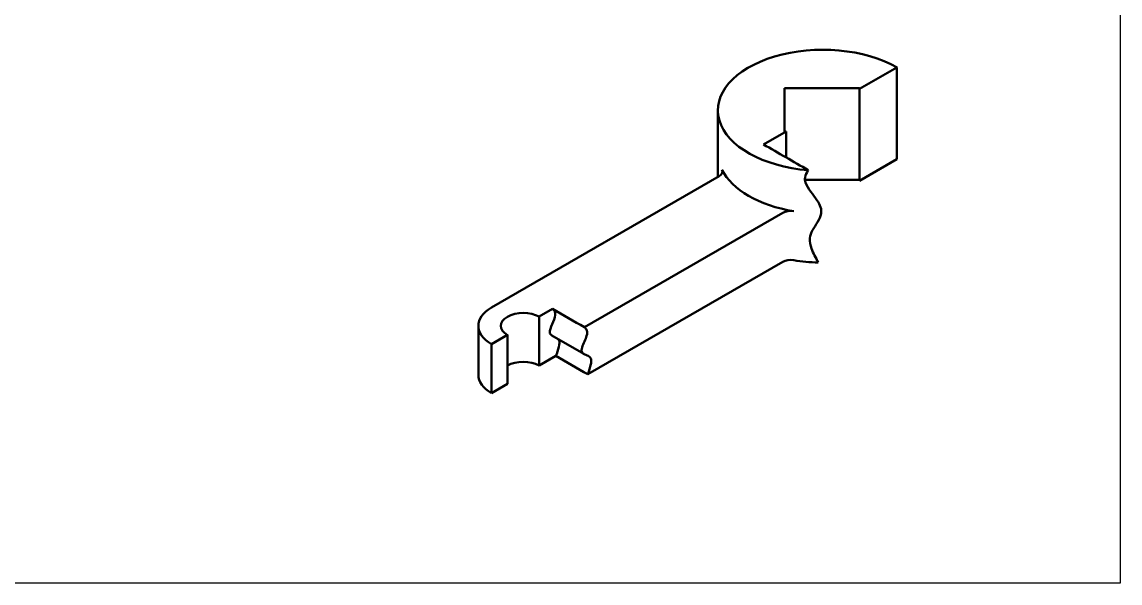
# Model space of a CAD drawing. Header units: millimetres. Extents: x -334 to 3025, y 133 to 867.
# Drawn here: x 816.1 to 962.6, y 189.8 to 264.7 of the extents above; entities that cross this region are included whole.
import ezdxf

# ---------------------------------------------------------------- set-up
doc = ezdxf.new("R2010")
doc.units = ezdxf.units.MM
doc.header["$LTSCALE"] = 0.8
for name, color, linetype, lineweight in [('答案剖面线', 1, 'Continuous', 25), ('答案粗实线', 1, 'Continuous', 50), ('答案细实线', 1, 'Continuous', 25)]:
    doc.layers.add(name, color=color, linetype=linetype, lineweight=lineweight)
pattern_1 = [(360, (625.6847, -377.2579), (3e-14, 1), [])]

msp = doc.modelspace()

# ---------------------------------------------------------------- hatches: boundary and pattern name
at = {"layer": '答案剖面线', "extrusion": (0.707107, -0.408248, 0.57735)}
h = msp.add_hatch(dxfattribs=at)
h.set_pattern_fill('_USER', color=256, angle=45, style=0, pattern_type=0)
h.set_pattern_definition(pattern_1)
h.paths.add_polyline_path([(679.78, -431.35), (690.38, -420.74), (685.39, -415.75), (674.78, -426.35)])
h = msp.add_hatch(dxfattribs=at)
h.set_pattern_fill('_USER', color=256, angle=45, style=0, pattern_type=0)
h.set_pattern_definition(pattern_1)
edge = h.paths.add_edge_path()
edge.add_spline(control_points=[(634.28, -385.85), (634.28, -385.85), (635.11, -385.58), (636.11, -385.29), (636.36, -384.53), (636.37, -384.48)], knot_values=[7.405104, 7.405104, 7.405104, 7.405104, 7.406313, 9.798352, 9.946985, 9.946985, 9.946985, 9.946985], degree=3, periodic=0)
edge.add_spline(control_points=[(634.28, -385.85), (634.73, -385.7), (635.18, -385.56), (635.54, -385.37)], knot_values=[6.418981, 6.418981, 6.418981, 6.418981, 7.649876, 7.649876, 7.649876, 7.649876], degree=3, periodic=0)
edge.add_spline(control_points=[(634.28, -385.85), (634.28, -385.85), (635.11, -385.58), (636.11, -385.29), (636.36, -384.53), (636.37, -384.48)], knot_values=[7.405104, 7.405104, 7.405104, 7.405104, 7.406313, 9.798352, 9.946985, 9.946985, 9.946985, 9.946985], degree=3, periodic=0)
edge.add_spline(control_points=[(634.28, -385.85), (634.73, -385.7), (635.18, -385.56), (635.54, -385.37)], knot_values=[6.418981, 6.418981, 6.418981, 6.418981, 7.649876, 7.649876, 7.649876, 7.649876], degree=3, periodic=0)
edge.add_spline(control_points=[(634.28, -385.85), (634.28, -385.85), (635.11, -385.58), (636.11, -385.29), (636.36, -384.53), (636.37, -384.48)], knot_values=[7.405104, 7.405104, 7.405104, 7.405104, 7.406313, 9.798352, 9.946985, 9.946985, 9.946985, 9.946985], degree=3, periodic=0)
edge.add_spline(control_points=[(635.54, -385.37), (635.58, -385.36), (635.61, -385.34), (635.65, -385.32)], knot_values=[6.302552, 6.302552, 6.302552, 6.302552, 6.418981, 6.418981, 6.418981, 6.418981], degree=3, periodic=0)
edge.add_spline(control_points=[(634.28, -385.85), (634.28, -385.85), (635.11, -385.58), (636.11, -385.29), (636.36, -384.53), (636.37, -384.48)], knot_values=[7.405104, 7.405104, 7.405104, 7.405104, 7.406313, 9.798352, 9.946985, 9.946985, 9.946985, 9.946985], degree=3, periodic=0)
edge.add_spline(control_points=[(635.65, -385.32), (635.65, -385.32), (635.65, -385.32), (635.81, -385.23), (635.96, -385.12), (636.1, -384.98), (636.1, -384.98), (636.1, -384.97)], knot_values=[5.730951, 5.730951, 5.730951, 5.730951, 5.731025, 5.731025, 6.289833, 6.289833, 6.302552, 6.302552, 6.302552, 6.302552], degree=3, periodic=0)
edge.add_spline(control_points=[(634.28, -385.85), (634.28, -385.85), (635.11, -385.58), (636.11, -385.29), (636.36, -384.53), (636.37, -384.48)], knot_values=[7.405104, 7.405104, 7.405104, 7.405104, 7.406313, 9.798352, 9.946985, 9.946985, 9.946985, 9.946985], degree=3, periodic=0)
edge.add_spline(control_points=[(635.65, -385.32), (635.65, -385.32), (635.65, -385.32), (635.81, -385.23), (635.96, -385.12), (636.1, -384.98), (636.1, -384.98), (636.1, -384.97)], knot_values=[5.730951, 5.730951, 5.730951, 5.730951, 5.731025, 5.731025, 6.289833, 6.289833, 6.302552, 6.302552, 6.302552, 6.302552], degree=3, periodic=0)
edge.add_spline(control_points=[(634.28, -385.85), (634.28, -385.85), (635.11, -385.58), (636.11, -385.29), (636.36, -384.53), (636.37, -384.48)], knot_values=[7.405104, 7.405104, 7.405104, 7.405104, 7.406313, 9.798352, 9.946985, 9.946985, 9.946985, 9.946985], degree=3, periodic=0)
edge.add_spline(control_points=[(635.65, -385.32), (635.65, -385.32), (635.65, -385.32), (635.81, -385.23), (635.96, -385.12), (636.1, -384.98), (636.1, -384.98), (636.1, -384.97)], knot_values=[5.730951, 5.730951, 5.730951, 5.730951, 5.731025, 5.731025, 6.289833, 6.289833, 6.302552, 6.302552, 6.302552, 6.302552], degree=3, periodic=0)
edge.add_spline(control_points=[(634.28, -385.85), (634.28, -385.85), (635.11, -385.58), (636.11, -385.29), (636.36, -384.53), (636.37, -384.48)], knot_values=[7.405104, 7.405104, 7.405104, 7.405104, 7.406313, 9.798352, 9.946985, 9.946985, 9.946985, 9.946985], degree=3, periodic=0)
edge.add_spline(control_points=[(635.65, -385.32), (635.65, -385.32), (635.65, -385.32), (635.81, -385.23), (635.96, -385.12), (636.1, -384.98), (636.1, -384.98), (636.1, -384.97)], knot_values=[5.730951, 5.730951, 5.730951, 5.730951, 5.731025, 5.731025, 6.289833, 6.289833, 6.302552, 6.302552, 6.302552, 6.302552], degree=3, periodic=0)
edge.add_spline(control_points=[(634.28, -385.85), (634.28, -385.85), (635.11, -385.58), (636.11, -385.29), (636.36, -384.53), (636.37, -384.48)], knot_values=[7.405104, 7.405104, 7.405104, 7.405104, 7.406313, 9.798352, 9.946985, 9.946985, 9.946985, 9.946985], degree=3, periodic=0)
edge.add_spline(control_points=[(636.1, -384.97), (636.19, -384.87), (636.27, -384.76), (636.38, -384.49), (636.42, -384.31), (636.45, -383.72), (636.4, -383.33), (636.37, -382.74), (636.37, -382.52), (636.4, -382.33), (636.4, -382.33), (636.4, -382.33)], knot_values=[3.697142, 3.697142, 3.697142, 3.697142, 4.106975, 4.106975, 4.579608, 4.579608, 5.293443, 5.293443, 5.730769, 5.730769, 5.730951, 5.730951, 5.730951, 5.730951], degree=3, periodic=0)
edge.add_spline(control_points=[(634.28, -385.85), (634.28, -385.85), (635.11, -385.58), (636.11, -385.29), (636.36, -384.53), (636.37, -384.48)], knot_values=[7.405104, 7.405104, 7.405104, 7.405104, 7.406313, 9.798352, 9.946985, 9.946985, 9.946985, 9.946985], degree=3, periodic=0)
edge.add_spline(control_points=[(636.1, -384.97), (636.19, -384.87), (636.27, -384.76), (636.38, -384.49), (636.42, -384.31), (636.45, -383.72), (636.4, -383.33), (636.37, -382.74), (636.37, -382.52), (636.4, -382.33), (636.4, -382.33), (636.4, -382.33)], knot_values=[3.697142, 3.697142, 3.697142, 3.697142, 4.106975, 4.106975, 4.579608, 4.579608, 5.293443, 5.293443, 5.730769, 5.730769, 5.730951, 5.730951, 5.730951, 5.730951], degree=3, periodic=0)
edge.add_spline(control_points=[(634.28, -385.85), (634.28, -385.85), (635.11, -385.58), (636.11, -385.29), (636.36, -384.53), (636.37, -384.48)], knot_values=[7.405104, 7.405104, 7.405104, 7.405104, 7.406313, 9.798352, 9.946985, 9.946985, 9.946985, 9.946985], degree=3, periodic=0)
edge.add_spline(control_points=[(636.1, -384.97), (636.19, -384.87), (636.27, -384.76), (636.38, -384.49), (636.42, -384.31), (636.45, -383.72), (636.4, -383.33), (636.37, -382.74), (636.37, -382.52), (636.4, -382.33), (636.4, -382.33), (636.4, -382.33)], knot_values=[3.697142, 3.697142, 3.697142, 3.697142, 4.106975, 4.106975, 4.579608, 4.579608, 5.293443, 5.293443, 5.730769, 5.730769, 5.730951, 5.730951, 5.730951, 5.730951], degree=3, periodic=0)
edge.add_spline(control_points=[(634.28, -385.85), (634.28, -385.85), (635.11, -385.58), (636.11, -385.29), (636.36, -384.53), (636.37, -384.48)], knot_values=[7.405104, 7.405104, 7.405104, 7.405104, 7.406313, 9.798352, 9.946985, 9.946985, 9.946985, 9.946985], degree=3, periodic=0)
edge.add_spline(control_points=[(636.1, -384.97), (636.19, -384.87), (636.27, -384.76), (636.38, -384.49), (636.42, -384.31), (636.45, -383.72), (636.4, -383.33), (636.37, -382.74), (636.37, -382.52), (636.4, -382.33), (636.4, -382.33), (636.4, -382.33)], knot_values=[3.697142, 3.697142, 3.697142, 3.697142, 4.106975, 4.106975, 4.579608, 4.579608, 5.293443, 5.293443, 5.730769, 5.730769, 5.730951, 5.730951, 5.730951, 5.730951], degree=3, periodic=0)
edge.add_spline(control_points=[(634.28, -385.85), (634.28, -385.85), (635.11, -385.58), (636.11, -385.29), (636.36, -384.53), (636.37, -384.48)], knot_values=[7.405104, 7.405104, 7.405104, 7.405104, 7.406313, 9.798352, 9.946985, 9.946985, 9.946985, 9.946985], degree=3, periodic=0)
edge.add_spline(control_points=[(636.1, -384.97), (636.19, -384.87), (636.27, -384.76), (636.38, -384.49), (636.42, -384.31), (636.45, -383.72), (636.4, -383.33), (636.37, -382.74), (636.37, -382.52), (636.4, -382.33), (636.4, -382.33), (636.4, -382.33)], knot_values=[3.697142, 3.697142, 3.697142, 3.697142, 4.106975, 4.106975, 4.579608, 4.579608, 5.293443, 5.293443, 5.730769, 5.730769, 5.730951, 5.730951, 5.730951, 5.730951], degree=3, periodic=0)
edge.add_spline(control_points=[(636.37, -382.71), (636.37, -382.39), (636.54, -381.32), (639.08, -381.54), (639.44, -380.28), (639.49, -379.75)], knot_values=[0.837969, 0.837969, 0.837969, 0.837969, 1.754523, 4.299578, 5.750582, 5.750582, 5.750582, 5.750582], degree=3, periodic=0)
edge.add_spline(control_points=[(636.1, -384.97), (636.19, -384.87), (636.27, -384.76), (636.38, -384.49), (636.42, -384.31), (636.45, -383.72), (636.4, -383.33), (636.37, -382.74), (636.37, -382.52), (636.4, -382.33), (636.4, -382.33), (636.4, -382.33)], knot_values=[3.697142, 3.697142, 3.697142, 3.697142, 4.106975, 4.106975, 4.579608, 4.579608, 5.293443, 5.293443, 5.730769, 5.730769, 5.730951, 5.730951, 5.730951, 5.730951], degree=3, periodic=0)
edge.add_spline(control_points=[(636.37, -382.71), (636.37, -382.39), (636.54, -381.32), (639.08, -381.54), (639.44, -380.28), (639.49, -379.75)], knot_values=[0.837969, 0.837969, 0.837969, 0.837969, 1.754523, 4.299578, 5.750582, 5.750582, 5.750582, 5.750582], degree=3, periodic=0)
edge.add_spline(control_points=[(636.1, -384.97), (636.19, -384.87), (636.27, -384.76), (636.38, -384.49), (636.42, -384.31), (636.45, -383.72), (636.4, -383.33), (636.37, -382.74), (636.37, -382.52), (636.4, -382.33), (636.4, -382.33), (636.4, -382.33)], knot_values=[3.697142, 3.697142, 3.697142, 3.697142, 4.106975, 4.106975, 4.579608, 4.579608, 5.293443, 5.293443, 5.730769, 5.730769, 5.730951, 5.730951, 5.730951, 5.730951], degree=3, periodic=0)
edge.add_spline(control_points=[(636.37, -382.71), (636.37, -382.39), (636.54, -381.32), (639.08, -381.54), (639.44, -380.28), (639.49, -379.75)], knot_values=[0.837969, 0.837969, 0.837969, 0.837969, 1.754523, 4.299578, 5.750582, 5.750582, 5.750582, 5.750582], degree=3, periodic=0)
edge.add_spline(control_points=[(636.4, -382.33), (636.42, -382.23), (636.45, -382.12), (636.5, -382.03)], knot_values=[3.459443, 3.459443, 3.459443, 3.459443, 3.697142, 3.697142, 3.697142, 3.697142], degree=3, periodic=0)
edge.add_spline(control_points=[(636.37, -382.71), (636.37, -382.39), (636.54, -381.32), (639.08, -381.54), (639.44, -380.28), (639.49, -379.75)], knot_values=[0.837969, 0.837969, 0.837969, 0.837969, 1.754523, 4.299578, 5.750582, 5.750582, 5.750582, 5.750582], degree=3, periodic=0)
edge.add_spline(control_points=[(636.4, -382.33), (636.42, -382.23), (636.45, -382.12), (636.5, -382.03)], knot_values=[3.459443, 3.459443, 3.459443, 3.459443, 3.697142, 3.697142, 3.697142, 3.697142], degree=3, periodic=0)
edge.add_spline(control_points=[(636.37, -382.71), (636.37, -382.39), (636.54, -381.32), (639.08, -381.54), (639.44, -380.28), (639.49, -379.75)], knot_values=[0.837969, 0.837969, 0.837969, 0.837969, 1.754523, 4.299578, 5.750582, 5.750582, 5.750582, 5.750582], degree=3, periodic=0)
edge.add_spline(control_points=[(636.4, -382.33), (636.42, -382.23), (636.45, -382.12), (636.5, -382.03)], knot_values=[3.459443, 3.459443, 3.459443, 3.459443, 3.697142, 3.697142, 3.697142, 3.697142], degree=3, periodic=0)
edge.add_spline(control_points=[(636.37, -382.71), (636.37, -382.39), (636.54, -381.32), (639.08, -381.54), (639.44, -380.28), (639.49, -379.75)], knot_values=[0.837969, 0.837969, 0.837969, 0.837969, 1.754523, 4.299578, 5.750582, 5.750582, 5.750582, 5.750582], degree=3, periodic=0)
edge.add_spline(control_points=[(636.5, -382.03), (636.5, -382.03), (636.5, -382.03), (636.54, -381.94), (636.6, -381.87), (636.68, -381.8), (636.68, -381.8), (636.68, -381.8)], knot_values=[3.237886, 3.237886, 3.237886, 3.237886, 3.237909, 3.237909, 3.4594, 3.4594, 3.459443, 3.459443, 3.459443, 3.459443], degree=3, periodic=0)
edge.add_spline(control_points=[(636.37, -382.71), (636.37, -382.39), (636.54, -381.32), (639.08, -381.54), (639.44, -380.28), (639.49, -379.75)], knot_values=[0.837969, 0.837969, 0.837969, 0.837969, 1.754523, 4.299578, 5.750582, 5.750582, 5.750582, 5.750582], degree=3, periodic=0)
edge.add_spline(control_points=[(636.5, -382.03), (636.5, -382.03), (636.5, -382.03), (636.54, -381.94), (636.6, -381.87), (636.68, -381.8), (636.68, -381.8), (636.68, -381.8)], knot_values=[3.237886, 3.237886, 3.237886, 3.237886, 3.237909, 3.237909, 3.4594, 3.4594, 3.459443, 3.459443, 3.459443, 3.459443], degree=3, periodic=0)
edge.add_spline(control_points=[(636.37, -382.71), (636.37, -382.39), (636.54, -381.32), (639.08, -381.54), (639.44, -380.28), (639.49, -379.75)], knot_values=[0.837969, 0.837969, 0.837969, 0.837969, 1.754523, 4.299578, 5.750582, 5.750582, 5.750582, 5.750582], degree=3, periodic=0)
edge.add_spline(control_points=[(636.5, -382.03), (636.5, -382.03), (636.5, -382.03), (636.54, -381.94), (636.6, -381.87), (636.68, -381.8), (636.68, -381.8), (636.68, -381.8)], knot_values=[3.237886, 3.237886, 3.237886, 3.237886, 3.237909, 3.237909, 3.4594, 3.4594, 3.459443, 3.459443, 3.459443, 3.459443], degree=3, periodic=0)
edge.add_spline(control_points=[(636.37, -382.71), (636.37, -382.39), (636.54, -381.32), (639.08, -381.54), (639.44, -380.28), (639.49, -379.75)], knot_values=[0.837969, 0.837969, 0.837969, 0.837969, 1.754523, 4.299578, 5.750582, 5.750582, 5.750582, 5.750582], degree=3, periodic=0)
edge.add_spline(control_points=[(636.68, -381.8), (636.77, -381.73), (636.89, -381.67), (637.01, -381.61), (637.02, -381.61), (637.02, -381.61)], knot_values=[2.959994, 2.959994, 2.959994, 2.959994, 3.233393, 3.233393, 3.237886, 3.237886, 3.237886, 3.237886], degree=3, periodic=0)
edge.add_spline(control_points=[(636.37, -382.71), (636.37, -382.39), (636.54, -381.32), (639.08, -381.54), (639.44, -380.28), (639.49, -379.75)], knot_values=[0.837969, 0.837969, 0.837969, 0.837969, 1.754523, 4.299578, 5.750582, 5.750582, 5.750582, 5.750582], degree=3, periodic=0)
edge.add_spline(control_points=[(636.68, -381.8), (636.77, -381.73), (636.89, -381.67), (637.01, -381.61), (637.02, -381.61), (637.02, -381.61)], knot_values=[2.959994, 2.959994, 2.959994, 2.959994, 3.233393, 3.233393, 3.237886, 3.237886, 3.237886, 3.237886], degree=3, periodic=0)
edge.add_spline(control_points=[(636.37, -382.71), (636.37, -382.39), (636.54, -381.32), (639.08, -381.54), (639.44, -380.28), (639.49, -379.75)], knot_values=[0.837969, 0.837969, 0.837969, 0.837969, 1.754523, 4.299578, 5.750582, 5.750582, 5.750582, 5.750582], degree=3, periodic=0)
edge.add_spline(control_points=[(636.68, -381.8), (636.77, -381.73), (636.89, -381.67), (637.01, -381.61), (637.02, -381.61), (637.02, -381.61)], knot_values=[2.959994, 2.959994, 2.959994, 2.959994, 3.233393, 3.233393, 3.237886, 3.237886, 3.237886, 3.237886], degree=3, periodic=0)
edge.add_spline(control_points=[(636.37, -382.71), (636.37, -382.39), (636.54, -381.32), (639.08, -381.54), (639.44, -380.28), (639.49, -379.75)], knot_values=[0.837969, 0.837969, 0.837969, 0.837969, 1.754523, 4.299578, 5.750582, 5.750582, 5.750582, 5.750582], degree=3, periodic=0)
edge.add_spline(control_points=[(637.02, -381.61), (637.03, -381.61), (637.05, -381.6), (637.06, -381.6)], knot_values=[2.930731, 2.930731, 2.930731, 2.930731, 2.959994, 2.959994, 2.959994, 2.959994], degree=3, periodic=0)
edge.add_spline(control_points=[(637.06, -381.6), (637.3, -381.51), (637.58, -381.45), (638.14, -381.34), (638.42, -381.27), (638.65, -381.18), (638.65, -381.18), (638.65, -381.18)], knot_values=[1.937826, 1.937826, 1.937826, 1.937826, 2.439167, 2.439167, 2.93072, 2.93072, 2.930731, 2.930731, 2.930731, 2.930731], degree=3, periodic=0)
edge.add_spline(control_points=[(636.37, -382.71), (636.37, -382.39), (636.54, -381.32), (639.08, -381.54), (639.44, -380.28), (639.49, -379.75)], knot_values=[0.837969, 0.837969, 0.837969, 0.837969, 1.754523, 4.299578, 5.750582, 5.750582, 5.750582, 5.750582], degree=3, periodic=0)
edge.add_spline(control_points=[(637.06, -381.6), (637.3, -381.51), (637.58, -381.45), (638.14, -381.34), (638.42, -381.27), (638.65, -381.18), (638.65, -381.18), (638.65, -381.18)], knot_values=[1.937826, 1.937826, 1.937826, 1.937826, 2.439167, 2.439167, 2.93072, 2.93072, 2.930731, 2.930731, 2.930731, 2.930731], degree=3, periodic=0)
edge.add_spline(control_points=[(636.37, -382.71), (636.37, -382.39), (636.54, -381.32), (639.08, -381.54), (639.44, -380.28), (639.49, -379.75)], knot_values=[0.837969, 0.837969, 0.837969, 0.837969, 1.754523, 4.299578, 5.750582, 5.750582, 5.750582, 5.750582], degree=3, periodic=0)
edge.add_spline(control_points=[(637.06, -381.6), (637.3, -381.51), (637.58, -381.45), (638.14, -381.34), (638.42, -381.27), (638.65, -381.18), (638.65, -381.18), (638.65, -381.18)], knot_values=[1.937826, 1.937826, 1.937826, 1.937826, 2.439167, 2.439167, 2.93072, 2.93072, 2.930731, 2.930731, 2.930731, 2.930731], degree=3, periodic=0)
edge.add_spline(control_points=[(636.37, -382.71), (636.37, -382.39), (636.54, -381.32), (639.08, -381.54), (639.44, -380.28), (639.49, -379.75)], knot_values=[0.837969, 0.837969, 0.837969, 0.837969, 1.754523, 4.299578, 5.750582, 5.750582, 5.750582, 5.750582], degree=3, periodic=0)
edge.add_spline(control_points=[(637.06, -381.6), (637.3, -381.51), (637.58, -381.45), (638.14, -381.34), (638.42, -381.27), (638.65, -381.18), (638.65, -381.18), (638.65, -381.18)], knot_values=[1.937826, 1.937826, 1.937826, 1.937826, 2.439167, 2.439167, 2.93072, 2.93072, 2.930731, 2.930731, 2.930731, 2.930731], degree=3, periodic=0)
edge.add_spline(control_points=[(636.37, -382.71), (636.37, -382.39), (636.54, -381.32), (639.08, -381.54), (639.44, -380.28), (639.49, -379.75)], knot_values=[0.837969, 0.837969, 0.837969, 0.837969, 1.754523, 4.299578, 5.750582, 5.750582, 5.750582, 5.750582], degree=3, periodic=0)
edge.add_spline(control_points=[(637.06, -381.6), (637.3, -381.51), (637.58, -381.45), (638.14, -381.34), (638.42, -381.27), (638.65, -381.18), (638.65, -381.18), (638.65, -381.18)], knot_values=[1.937826, 1.937826, 1.937826, 1.937826, 2.439167, 2.439167, 2.93072, 2.93072, 2.930731, 2.930731, 2.930731, 2.930731], degree=3, periodic=0)
edge.add_spline(control_points=[(636.37, -382.71), (636.37, -382.39), (636.54, -381.32), (639.08, -381.54), (639.44, -380.28), (639.49, -379.75)], knot_values=[0.837969, 0.837969, 0.837969, 0.837969, 1.754523, 4.299578, 5.750582, 5.750582, 5.750582, 5.750582], degree=3, periodic=0)
edge.add_spline(control_points=[(637.06, -381.6), (637.3, -381.51), (637.58, -381.45), (638.14, -381.34), (638.42, -381.27), (638.65, -381.18), (638.65, -381.18), (638.65, -381.18)], knot_values=[1.937826, 1.937826, 1.937826, 1.937826, 2.439167, 2.439167, 2.93072, 2.93072, 2.930731, 2.930731, 2.930731, 2.930731], degree=3, periodic=0)
edge.add_spline(control_points=[(636.37, -382.71), (636.37, -382.39), (636.54, -381.32), (639.08, -381.54), (639.44, -380.28), (639.49, -379.75)], knot_values=[0.837969, 0.837969, 0.837969, 0.837969, 1.754523, 4.299578, 5.750582, 5.750582, 5.750582, 5.750582], degree=3, periodic=0)
edge.add_spline(control_points=[(637.06, -381.6), (637.3, -381.51), (637.58, -381.45), (638.14, -381.34), (638.42, -381.27), (638.65, -381.18), (638.65, -381.18), (638.65, -381.18)], knot_values=[1.937826, 1.937826, 1.937826, 1.937826, 2.439167, 2.439167, 2.93072, 2.93072, 2.930731, 2.930731, 2.930731, 2.930731], degree=3, periodic=0)
edge.add_spline(control_points=[(636.37, -382.71), (636.37, -382.39), (636.54, -381.32), (639.08, -381.54), (639.44, -380.28), (639.49, -379.75)], knot_values=[0.837969, 0.837969, 0.837969, 0.837969, 1.754523, 4.299578, 5.750582, 5.750582, 5.750582, 5.750582], degree=3, periodic=0)
edge.add_spline(control_points=[(637.06, -381.6), (637.3, -381.51), (637.58, -381.45), (638.14, -381.34), (638.42, -381.27), (638.65, -381.18), (638.65, -381.18), (638.65, -381.18)], knot_values=[1.937826, 1.937826, 1.937826, 1.937826, 2.439167, 2.439167, 2.93072, 2.93072, 2.930731, 2.930731, 2.930731, 2.930731], degree=3, periodic=0)
edge.add_spline(control_points=[(636.37, -382.71), (636.37, -382.39), (636.54, -381.32), (639.08, -381.54), (639.44, -380.28), (639.49, -379.75)], knot_values=[0.837969, 0.837969, 0.837969, 0.837969, 1.754523, 4.299578, 5.750582, 5.750582, 5.750582, 5.750582], degree=3, periodic=0)
edge.add_spline(control_points=[(637.06, -381.6), (637.3, -381.51), (637.58, -381.45), (638.14, -381.34), (638.42, -381.27), (638.65, -381.18), (638.65, -381.18), (638.65, -381.18)], knot_values=[1.937826, 1.937826, 1.937826, 1.937826, 2.439167, 2.439167, 2.93072, 2.93072, 2.930731, 2.930731, 2.930731, 2.930731], degree=3, periodic=0)
edge.add_spline(control_points=[(636.37, -382.71), (636.37, -382.39), (636.54, -381.32), (639.08, -381.54), (639.44, -380.28), (639.49, -379.75)], knot_values=[0.837969, 0.837969, 0.837969, 0.837969, 1.754523, 4.299578, 5.750582, 5.750582, 5.750582, 5.750582], degree=3, periodic=0)
edge.add_spline(control_points=[(637.06, -381.6), (637.3, -381.51), (637.58, -381.45), (638.14, -381.34), (638.42, -381.27), (638.65, -381.18), (638.65, -381.18), (638.65, -381.18)], knot_values=[1.937826, 1.937826, 1.937826, 1.937826, 2.439167, 2.439167, 2.93072, 2.93072, 2.930731, 2.930731, 2.930731, 2.930731], degree=3, periodic=0)
edge.add_spline(control_points=[(636.37, -382.71), (636.37, -382.39), (636.54, -381.32), (639.08, -381.54), (639.44, -380.28), (639.49, -379.75)], knot_values=[0.837969, 0.837969, 0.837969, 0.837969, 1.754523, 4.299578, 5.750582, 5.750582, 5.750582, 5.750582], degree=3, periodic=0)
edge.add_spline(control_points=[(638.65, -381.18), (638.78, -381.12), (638.87, -381.07), (638.94, -381.02)], knot_values=[1.672527, 1.672527, 1.672527, 1.672527, 1.937826, 1.937826, 1.937826, 1.937826], degree=3, periodic=0)
edge.add_spline(control_points=[(636.37, -382.71), (636.37, -382.39), (636.54, -381.32), (639.08, -381.54), (639.44, -380.28), (639.49, -379.75)], knot_values=[0.837969, 0.837969, 0.837969, 0.837969, 1.754523, 4.299578, 5.750582, 5.750582, 5.750582, 5.750582], degree=3, periodic=0)
edge.add_spline(control_points=[(638.65, -381.18), (638.78, -381.12), (638.87, -381.07), (638.94, -381.02)], knot_values=[1.672527, 1.672527, 1.672527, 1.672527, 1.937826, 1.937826, 1.937826, 1.937826], degree=3, periodic=0)
edge.add_spline(control_points=[(636.37, -382.71), (636.37, -382.39), (636.54, -381.32), (639.08, -381.54), (639.44, -380.28), (639.49, -379.75)], knot_values=[0.837969, 0.837969, 0.837969, 0.837969, 1.754523, 4.299578, 5.750582, 5.750582, 5.750582, 5.750582], degree=3, periodic=0)
edge.add_spline(control_points=[(638.65, -381.18), (638.78, -381.12), (638.87, -381.07), (638.94, -381.02)], knot_values=[1.672527, 1.672527, 1.672527, 1.672527, 1.937826, 1.937826, 1.937826, 1.937826], degree=3, periodic=0)
edge.add_spline(control_points=[(636.37, -382.71), (636.37, -382.39), (636.54, -381.32), (639.08, -381.54), (639.44, -380.28), (639.49, -379.75)], knot_values=[0.837969, 0.837969, 0.837969, 0.837969, 1.754523, 4.299578, 5.750582, 5.750582, 5.750582, 5.750582], degree=3, periodic=0)
edge.add_spline(control_points=[(638.94, -381.02), (638.97, -381), (638.99, -380.98), (639.13, -380.86), (639.22, -380.74), (639.28, -380.6), (639.28, -380.6), (639.28, -380.6)], knot_values=[1.027305, 1.027305, 1.027305, 1.027305, 1.129377, 1.129377, 1.672054, 1.672054, 1.672527, 1.672527, 1.672527, 1.672527], degree=3, periodic=0)
edge.add_spline(control_points=[(636.37, -382.71), (636.37, -382.39), (636.54, -381.32), (639.08, -381.54), (639.44, -380.28), (639.49, -379.75)], knot_values=[0.837969, 0.837969, 0.837969, 0.837969, 1.754523, 4.299578, 5.750582, 5.750582, 5.750582, 5.750582], degree=3, periodic=0)
edge.add_spline(control_points=[(638.94, -381.02), (638.97, -381), (638.99, -380.98), (639.13, -380.86), (639.22, -380.74), (639.28, -380.6), (639.28, -380.6), (639.28, -380.6)], knot_values=[1.027305, 1.027305, 1.027305, 1.027305, 1.129377, 1.129377, 1.672054, 1.672054, 1.672527, 1.672527, 1.672527, 1.672527], degree=3, periodic=0)
edge.add_spline(control_points=[(636.37, -382.71), (636.37, -382.39), (636.54, -381.32), (639.08, -381.54), (639.44, -380.28), (639.49, -379.75)], knot_values=[0.837969, 0.837969, 0.837969, 0.837969, 1.754523, 4.299578, 5.750582, 5.750582, 5.750582, 5.750582], degree=3, periodic=0)
edge.add_spline(control_points=[(638.94, -381.02), (638.97, -381), (638.99, -380.98), (639.13, -380.86), (639.22, -380.74), (639.28, -380.6), (639.28, -380.6), (639.28, -380.6)], knot_values=[1.027305, 1.027305, 1.027305, 1.027305, 1.129377, 1.129377, 1.672054, 1.672054, 1.672527, 1.672527, 1.672527, 1.672527], degree=3, periodic=0)
edge.add_spline(control_points=[(636.37, -382.71), (636.37, -382.39), (636.54, -381.32), (639.08, -381.54), (639.44, -380.28), (639.49, -379.75)], knot_values=[0.837969, 0.837969, 0.837969, 0.837969, 1.754523, 4.299578, 5.750582, 5.750582, 5.750582, 5.750582], degree=3, periodic=0)
edge.add_spline(control_points=[(638.94, -381.02), (638.97, -381), (638.99, -380.98), (639.13, -380.86), (639.22, -380.74), (639.28, -380.6), (639.28, -380.6), (639.28, -380.6)], knot_values=[1.027305, 1.027305, 1.027305, 1.027305, 1.129377, 1.129377, 1.672054, 1.672054, 1.672527, 1.672527, 1.672527, 1.672527], degree=3, periodic=0)
edge.add_spline(control_points=[(636.37, -382.71), (636.37, -382.39), (636.54, -381.32), (639.08, -381.54), (639.44, -380.28), (639.49, -379.75)], knot_values=[0.837969, 0.837969, 0.837969, 0.837969, 1.754523, 4.299578, 5.750582, 5.750582, 5.750582, 5.750582], degree=3, periodic=0)
edge.add_spline(control_points=[(638.94, -381.02), (638.97, -381), (638.99, -380.98), (639.13, -380.86), (639.22, -380.74), (639.28, -380.6), (639.28, -380.6), (639.28, -380.6)], knot_values=[1.027305, 1.027305, 1.027305, 1.027305, 1.129377, 1.129377, 1.672054, 1.672054, 1.672527, 1.672527, 1.672527, 1.672527], degree=3, periodic=0)
edge.add_spline(control_points=[(636.37, -382.71), (636.37, -382.39), (636.54, -381.32), (639.08, -381.54), (639.44, -380.28), (639.49, -379.75)], knot_values=[0.837969, 0.837969, 0.837969, 0.837969, 1.754523, 4.299578, 5.750582, 5.750582, 5.750582, 5.750582], degree=3, periodic=0)
edge.add_spline(control_points=[(639.28, -380.6), (639.4, -380.36), (639.46, -380.07), (639.49, -379.75)], knot_values=[0.066031, 0.066031, 0.066031, 0.066031, 1.027305, 1.027305, 1.027305, 1.027305], degree=3, periodic=0)
edge.add_spline(control_points=[(636.37, -382.71), (636.37, -382.39), (636.54, -381.32), (639.08, -381.54), (639.44, -380.28), (639.49, -379.75)], knot_values=[0.837969, 0.837969, 0.837969, 0.837969, 1.754523, 4.299578, 5.750582, 5.750582, 5.750582, 5.750582], degree=3, periodic=0)
edge.add_spline(control_points=[(639.28, -380.6), (639.4, -380.36), (639.46, -380.07), (639.49, -379.75)], knot_values=[0.066031, 0.066031, 0.066031, 0.066031, 1.027305, 1.027305, 1.027305, 1.027305], degree=3, periodic=0)
edge.add_spline(control_points=[(636.37, -382.71), (636.37, -382.39), (636.54, -381.32), (639.08, -381.54), (639.44, -380.28), (639.49, -379.75)], knot_values=[0.837969, 0.837969, 0.837969, 0.837969, 1.754523, 4.299578, 5.750582, 5.750582, 5.750582, 5.750582], degree=3, periodic=0)
edge.add_spline(control_points=[(639.28, -380.6), (639.4, -380.36), (639.46, -380.07), (639.49, -379.75)], knot_values=[0.066031, 0.066031, 0.066031, 0.066031, 1.027305, 1.027305, 1.027305, 1.027305], degree=3, periodic=0)
edge.add_spline(control_points=[(636.37, -382.71), (636.37, -382.39), (636.54, -381.32), (639.08, -381.54), (639.44, -380.28), (639.49, -379.75)], knot_values=[0.837969, 0.837969, 0.837969, 0.837969, 1.754523, 4.299578, 5.750582, 5.750582, 5.750582, 5.750582], degree=3, periodic=0)
edge.add_spline(control_points=[(639.28, -380.6), (639.4, -380.36), (639.46, -380.07), (639.49, -379.75)], knot_values=[0.066031, 0.066031, 0.066031, 0.066031, 1.027305, 1.027305, 1.027305, 1.027305], degree=3, periodic=0)
edge.add_spline(control_points=[(636.37, -382.71), (636.37, -382.39), (636.54, -381.32), (639.08, -381.54), (639.44, -380.28), (639.49, -379.75)], knot_values=[0.837969, 0.837969, 0.837969, 0.837969, 1.754523, 4.299578, 5.750582, 5.750582, 5.750582, 5.750582], degree=3, periodic=0)
edge.add_spline(control_points=[(639.28, -380.6), (639.4, -380.36), (639.46, -380.07), (639.49, -379.75)], knot_values=[0.066031, 0.066031, 0.066031, 0.066031, 1.027305, 1.027305, 1.027305, 1.027305], degree=3, periodic=0)
edge.add_spline(control_points=[(636.37, -382.71), (636.37, -382.39), (636.54, -381.32), (639.08, -381.54), (639.44, -380.28), (639.49, -379.75)], knot_values=[0.837969, 0.837969, 0.837969, 0.837969, 1.754523, 4.299578, 5.750582, 5.750582, 5.750582, 5.750582], degree=3, periodic=0)
edge.add_spline(control_points=[(639.28, -380.6), (639.4, -380.36), (639.46, -380.07), (639.49, -379.75)], knot_values=[0.066031, 0.066031, 0.066031, 0.066031, 1.027305, 1.027305, 1.027305, 1.027305], degree=3, periodic=0)
edge.add_spline(control_points=[(636.37, -382.71), (636.37, -382.39), (636.54, -381.32), (639.08, -381.54), (639.44, -380.28), (639.49, -379.75)], knot_values=[0.837969, 0.837969, 0.837969, 0.837969, 1.754523, 4.299578, 5.750582, 5.750582, 5.750582, 5.750582], degree=3, periodic=0)
edge.add_line((639.49, -379.75), (637.71, -377.96))
edge.add_line((637.71, -377.96), (632.05, -383.62))
edge.add_line((632.05, -383.62), (634.28, -385.85))
edge.add_spline(control_points=[(634.28, -385.85), (634.73, -385.7), (635.18, -385.56), (635.54, -385.37)], knot_values=[6.418981, 6.418981, 6.418981, 6.418981, 7.649876, 7.649876, 7.649876, 7.649876], degree=3, periodic=0)
h = msp.add_hatch(dxfattribs=at)
h.set_pattern_fill('_USER', color=256, angle=45, style=0, pattern_type=0)
h.set_pattern_definition(pattern_1)
h.paths.add_polyline_path([(627.81, -379.38), (633.46, -373.72), (632.58, -372.84), (626.93, -378.5)])
h = msp.add_hatch(dxfattribs=at)
h.set_pattern_fill('_USER', color=256, angle=45, style=0, pattern_type=0)
h.set_pattern_definition(pattern_1)
h.paths.add_polyline_path([(625.68, -377.26), (626.93, -378.5), (632.58, -372.84), (631.34, -371.6)])

# ---------------------------------------------------------------- linework, layer by layer
at = {"layer": '答案剖面线'}
for points in [[(915.02, 248.34, -20.97), (915.02, 248.34, -20.97), (915.02, 248.34, -20.97), (915.02, 248.34, -20.97)], [(915.02, 248.34, -20.97), (915.02, 248.34, -20.97), (915.02, 248.34, -20.97), (915.02, 248.34, -20.97)], [(886.88, 226.38, -2.04), (886.88, 226.38, -2.04), (886.88, 226.38, -2.04), (886.88, 226.38, -2.04)], [(886.88, 226.38, -2.04), (886.88, 226.38, -2.04), (886.88, 226.38, -2.04), (886.88, 226.38, -2.04)], [(887.32, 220.1, -7.01), (887.32, 220.1, -7.01), (887.32, 220.1, -7.01), (887.32, 220.1, -7.01)], [(887.32, 220.1, -7.01), (887.32, 220.1, -7.01), (887.32, 220.1, -7.01), (887.32, 220.1, -7.01)]]:
    msp.add_open_spline(points, degree=3, dxfattribs=at)
at = {"layer": '答案粗实线', "extrusion": (-3.16414e-15, 0.816497, 0.57735)}
for p, q in [((927.82, 255.74, -31.43), (932.82, 258.62, -35.51)), ((932.82, 258.62, -35.51), (932.82, 246.37, -44.17)), ((917.82, 255.85, -31.59), (927.82, 255.85, -31.59)), ((917.82, 250.08, -23.42), (917.82, 255.85, -31.59)), ((927.82, 255.85, -31.59), (927.82, 255.74, -31.43)), ((927.82, 243.49, -40.09), (927.82, 255.74, -31.43)), ((908.93, 244, -33.71), (908.93, 252.9, -27.42)), ((915.02, 248.34, -20.97), (918.02, 250.08, -23.42)), ((918.02, 250.08, -23.42), (917.82, 250.08, -23.42)), ((918.02, 250.08, -23.42), (918.02, 246.61, -25.87)), ((932.82, 246.37, -44.17), (927.82, 243.49, -40.09)), ((878.74, 226.57, -2.3), (909.1, 244.1, -27.09)), ((927.82, 243.6, -40.25), (920.54, 243.6, -40.25)), ((917.58, 239.2, -20.16), (891.13, 223.93, 1.43)), ((891.57, 217.65, -3.54), (917.58, 232.67, -24.78)), ((885.09, 225.35, -0.58), (886.88, 226.38, -2.04)), ((876.98, 217.59, -3.46), (876.98, 224.12, 1.16)), ((885.09, 218.82, -5.2), (885.09, 225.35, -0.58)), ((878.73, 221.68, 4.62), (880.85, 222.9, 2.89)), ((880.85, 222.9, 2.89), (880.85, 216.37, -1.73)), ((891.05, 220.37, -0.98), (886.8, 222.83, -4.45)), ((878.73, 215.14), (878.73, 221.68, 4.62)), ((887.32, 220.1, -7.01), (885.09, 218.82, -5.2)), ((880.85, 216.37, -1.73), (878.73, 215.14))]:
    msp.add_line(p, q, dxfattribs=at)
at = {"layer": '答案粗实线', "extrusion": (3.16414e-15, -0.816497, -0.57735)}
for centre, radius, start, end in [((922.93, -168.4, -190.66), 14, 97.9629, 314.9607), ((882.98, -128.45, -183.66), 6, 135.0917, 225), ((882.98, -128.45, -183.66), 3, 135.1834, 314.8166)]:
    msp.add_arc(centre, radius, start, end, dxfattribs=at)
at = {"layer": '答案粗实线', "extrusion": (-3.16414e-15, 0.816497, 0.57735)}
for centre, radius, start, end in [((-908.04, -164.11, 183.66), 1.5, 135, 196.0615), ((-922.93, -168.4, 183.66), 14, 16.0615, 73.9385), ((-918.64, -153.51, 183.66), 1.5, 253.9385, 315), ((-918.64, -153.51, 175.66), 1.5, 253.9385, 315), ((-922.93, -168.4, 175.66), 14, 73.9385, 87.4568), ((-882.98, -128.45, 175.66), 3, 225.1834, 315.1834), ((-882.98, -128.45, 175.66), 6, 0, 44.9083)]:
    msp.add_arc(centre, radius, start, end, dxfattribs=at)
at = {"layer": '答案粗实线'}
for points in [[(920.99, 244.9, -16.1), (919, 246.05, -17.72), (917.01, 247.2, -19.35), (915.02, 248.34, -20.97)], [(886.88, 226.38, -2.04), (888.3, 225.56, -0.88), (889.71, 224.75, 0.28), (891.13, 223.93, 1.43)], [(891.57, 217.65, -3.54), (890.15, 218.47, -4.7), (888.74, 219.29, -5.86), (887.32, 220.1, -7.01)]]:
    msp.add_open_spline(points, degree=3, dxfattribs=at)
at = {"layer": '答案粗实线', "color": 5}
for points, knots in [([(922.31, 232.58, -24.66), (921.98, 233.22, -24.22), (921.65, 233.83, -23.83), (921.27, 234.9, -23.12), (921.18, 235.36, -22.81), (921.24, 236.2, -22.21), (921.37, 236.52, -21.96), (921.76, 237.25, -21.4), (922.01, 237.61, -21.12), (922.44, 238.34, -20.58), (922.62, 238.72, -20.3), (922.74, 239.38, -19.84), (922.73, 239.64, -19.65), (922.54, 240.27, -19.21), (922.35, 240.59, -18.99), (921.9, 241.27, -18.54), (921.6, 241.64, -18.31), (921.03, 242.42, -17.84), (920.75, 242.84, -17.59), (920.54, 243.49, -17.18), (920.52, 243.7, -17.03), (920.6, 244.26, -16.62), (920.76, 244.57, -16.37), (920.99, 244.9, -16.1)], [0, 0, 0, 0, 2.526005, 2.526005, 4.514137, 4.514137, 6.268553, 6.268553, 7.987096, 7.987096, 9.660598, 9.660598, 10.846248, 10.846248, 12.118705, 12.118705, 13.625713, 13.625713, 15.305734, 15.305734, 16.287976, 16.287976, 17.648978, 17.648978, 17.648978, 17.648978]), ([(886.88, 226.38, -2.04), (887.12, 226.19, -2.47), (887.57, 225.51, -3.5), (886.19, 223.37, -3.32), (886.64, 222.92, -4.19), (886.8, 222.83, -4.45)], [0.837969, 0.837969, 0.837969, 0.837969, 2.288972, 4.834027, 5.750582, 5.750582, 5.750582, 5.750582]), ([(891.13, 223.93, 1.43), (891.27, 223.81, 1.17), (891.39, 223.68, 0.94), (891.48, 223.4, 0.63), (891.5, 223.29, 0.53), (891.49, 223.08, 0.39), (891.47, 222.96, 0.33), (891.35, 222.56, 0.19), (891.25, 222.3, 0.14), (891.02, 221.76, 0.04), (890.9, 221.49, -0.01), (890.78, 221.12, -0.13), (890.76, 221, -0.18), (890.74, 220.81, -0.29), (890.75, 220.74, -0.35), (890.79, 220.61, -0.5), (890.83, 220.55, -0.59), (890.95, 220.42, -0.83), (891.06, 220.36, -1.01), (891.37, 220.22, -1.49), (891.59, 220.15, -1.81), (891.87, 219.95, -2.29), (891.94, 219.87, -2.44), (892.02, 219.69, -2.66), (892.04, 219.59, -2.75), (892.05, 219.32, -2.95), (892.03, 219.16, -3.04), (891.91, 218.59, -3.29), (891.74, 218.13, -3.41), (891.57, 217.65, -3.54)], [0.065477, 0.065477, 0.065477, 0.065477, 1.027778, 1.027778, 1.570455, 1.570455, 1.937837, 1.937837, 2.42939, 2.42939, 2.964487, 2.964487, 3.23793, 3.23793, 3.459421, 3.459421, 3.697324, 3.697324, 4.134649, 4.134649, 4.848484, 4.848484, 5.321118, 5.321118, 5.743669, 5.743669, 6.302478, 6.302478, 7.649876, 7.649876, 7.649876, 7.649876]), ([(887.69, 222.31, -5.9), (887.7, 222.29, -5.94), (887.96, 221.85, -6.56), (887.6, 220.9, -6.8), (887.32, 220.1, -7.01), (887.32, 220.1, -7.01)], [7.405104, 7.405104, 7.405104, 7.405104, 7.553737, 9.945776, 9.946985, 9.946985, 9.946985, 9.946985])]:
    msp.add_open_spline(points, degree=3, knots=knots, dxfattribs=at)
at = {"layer": '答案细实线'}
for p, q in [((962.57, 339.6), (962.57, 189.78)), ((962.57, 189.78), (698.1, 189.78))]:
    msp.add_line(p, q, dxfattribs=at)

doc.saveas('drawing.dxf')
